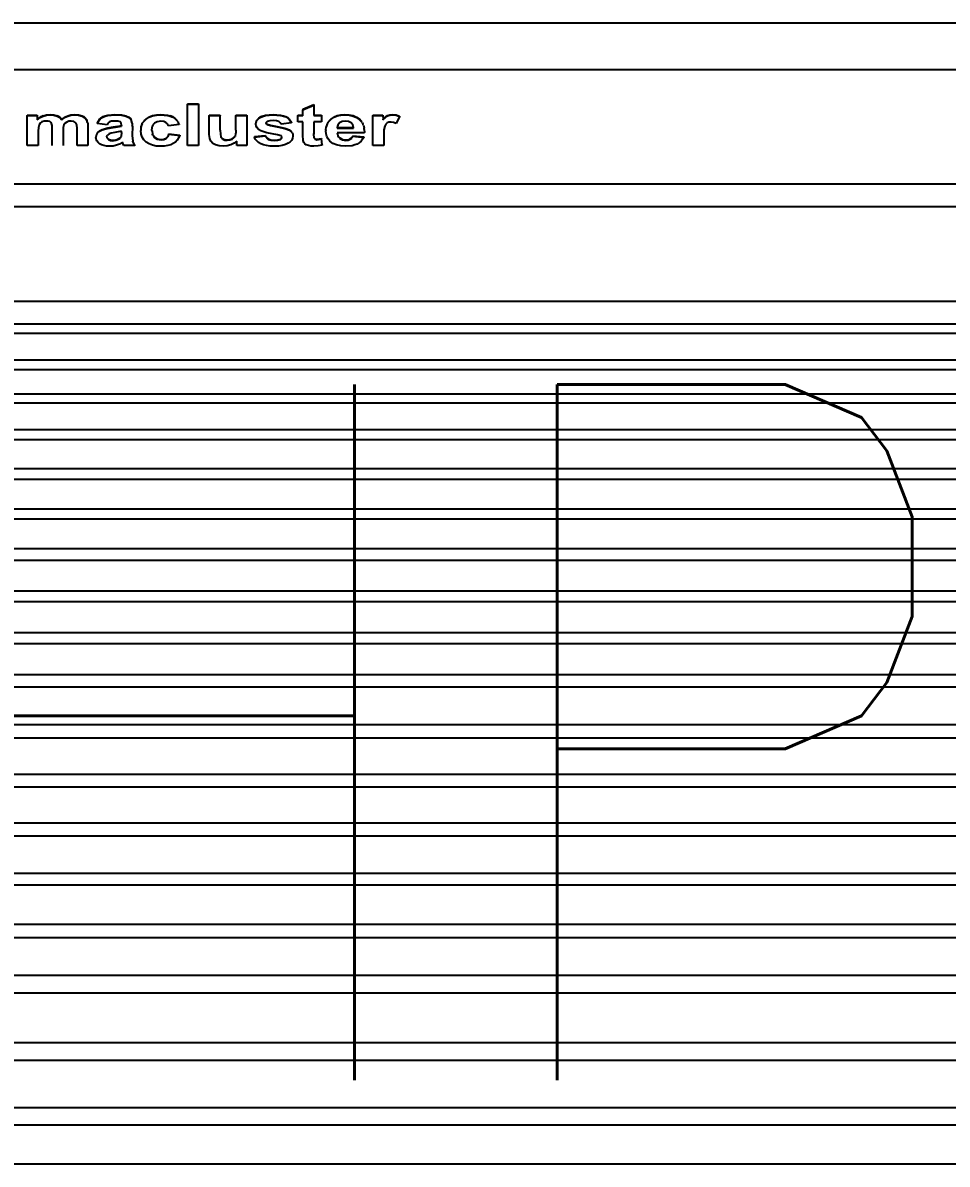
# Model space of a CAD drawing. Header units: inches. Extents: x -86493719 to 430035, y 21644 to 1519532.
# Drawn here: x 77482.8 to 77735.1, y 31572.7 to 31884.3 of the extents above; entities that cross this region are included whole.
import ezdxf

# ---------------------------------------------------------------- set-up
doc = ezdxf.new("R2010")
doc.units = ezdxf.units.IN
doc.header["$MEASUREMENT"] = 0
doc.layers.add('Edges', color=7, linetype='Continuous')
doc.styles.add('LAILA', font='romans.shx', dxfattribs={"width": 0.85})

# ---------------------------------------------------------------- blocks, each defined once
blk = doc.blocks.new('1.0HP AIR CONDITION')
at = {"layer": 'Edges'}
for p, q in [((-1478.9, 629.3), (409.01, 629.3)), ((-1478.9, 610.58), (409.01, 610.58)), ((-512.25, 596.76), (-507.86, 596.76)), ((-512.25, 596.76), (-512.25, 596.59)), ((-512.25, 596.59), (-507.86, 596.59)), ((-512.25, 579.96), (-512.25, 596.59)), ((-507.86, 596.76), (-507.86, 596.59)), ((-507.86, 596.59), (-507.86, 579.96)), ((-576.66, 592.17), (-572.61, 592.17)), ((-576.66, 592.17), (-576.66, 592.01)), ((-576.66, 592.01), (-572.61, 592.01)), ((-576.66, 579.96), (-576.66, 592.01)), ((-572.61, 592.17), (-572.61, 592.01)), ((-572.61, 592.01), (-572.61, 590.52)), ((-570.23, 591.96), (-571.47, 591.36)), ((-570.23, 591.96), (-568.89, 592.32)), ((-570.23, 591.8), (-568.89, 592.16)), ((-570.23, 591.96), (-570.23, 591.8)), ((-568.89, 592.32), (-567.44, 592.44)), ((-568.89, 592.32), (-568.89, 592.16)), ((-568.89, 592.16), (-567.44, 592.28)), ((-567.44, 592.44), (-565.95, 592.32)), ((-567.44, 592.44), (-567.44, 592.28)), ((-567.44, 592.28), (-565.95, 592.16)), ((-565.95, 592.32), (-564.67, 591.97)), ((-565.95, 592.32), (-565.95, 592.16)), ((-565.95, 592.16), (-564.67, 591.81)), ((-564.67, 591.97), (-564.67, 591.81)), ((-563.6, 591.37), (-564.67, 591.97)), ((-561.61, 591.37), (-560.39, 591.97)), ((-560.39, 591.97), (-559.08, 592.32)), ((-560.39, 591.81), (-559.08, 592.16)), ((-560.39, 591.97), (-560.39, 591.81)), ((-559.08, 592.32), (-557.68, 592.44)), ((-559.08, 592.32), (-559.08, 592.16)), ((-559.08, 592.16), (-557.68, 592.28)), ((-557.68, 592.44), (-555.99, 592.31)), ((-557.68, 592.44), (-557.68, 592.28)), ((-557.68, 592.28), (-555.99, 592.15)), ((-555.99, 592.31), (-554.59, 591.9)), ((-555.99, 592.31), (-555.99, 592.15)), ((-555.99, 592.15), (-554.59, 591.74)), ((-554.59, 591.9), (-554.59, 591.74)), ((-546.25, 591.6), (-545.33, 591.97)), ((-545.33, 591.97), (-544.21, 592.23)), ((-545.33, 591.81), (-544.21, 592.07)), ((-545.33, 591.97), (-545.33, 591.81)), ((-544.21, 592.23), (-541.38, 592.44)), ((-544.21, 592.07), (-541.38, 592.28)), ((-544.21, 592.23), (-544.21, 592.07)), ((-541.38, 592.44), (-538.81, 592.32)), ((-541.38, 592.28), (-538.81, 592.16)), ((-538.81, 592.32), (-537, 591.94)), ((-538.81, 592.16), (-537, 591.78)), ((-537, 591.94), (-537, 591.78)), ((-537, 591.94), (-535.78, 591.36)), ((-527.67, 591.51), (-526.3, 592.03)), ((-526.3, 592.03), (-524.73, 592.34)), ((-526.3, 591.87), (-524.73, 592.18)), ((-526.3, 592.03), (-526.3, 591.87)), ((-524.73, 592.34), (-522.98, 592.44)), ((-524.73, 592.34), (-524.73, 592.18)), ((-524.73, 592.18), (-522.98, 592.28)), ((-522.98, 592.44), (-521.54, 592.38)), ((-522.98, 592.44), (-522.98, 592.28)), ((-522.98, 592.28), (-521.54, 592.22)), ((-521.54, 592.38), (-520.26, 592.21)), ((-521.54, 592.38), (-521.54, 592.22)), ((-521.54, 592.22), (-520.26, 592.05)), ((-520.26, 592.21), (-519.13, 591.91)), ((-520.26, 592.21), (-520.26, 592.05)), ((-520.26, 592.05), (-519.13, 591.75)), ((-519.13, 591.91), (-519.13, 591.75)), ((-518.16, 591.5), (-519.13, 591.91)), ((-503.45, 592.17), (-499.06, 592.17)), ((-503.45, 592.17), (-503.45, 592.01)), ((-503.45, 592.01), (-499.06, 592.01)), ((-503.45, 584.38), (-503.45, 592.01)), ((-499.06, 592.17), (-499.06, 592.01)), ((-499.06, 586.47), (-499.06, 592.01)), ((-492.75, 592.17), (-488.35, 592.17)), ((-492.75, 592.17), (-492.75, 592.01)), ((-492.75, 592.01), (-488.35, 592.01)), ((-492.75, 586.93), (-492.75, 592.01)), ((-488.35, 592.17), (-488.35, 592.01)), ((-488.35, 592.01), (-488.35, 579.96)), ((-482.07, 591.84), (-480.87, 592.18)), ((-482.07, 591.68), (-480.87, 592.02)), ((-480.87, 592.18), (-479.43, 592.38)), ((-480.87, 592.02), (-479.43, 592.22)), ((-480.87, 592.18), (-480.87, 592.02)), ((-479.43, 592.38), (-477.75, 592.44)), ((-479.43, 592.38), (-479.43, 592.22)), ((-479.43, 592.22), (-477.75, 592.28)), ((-477.75, 592.44), (-474.78, 592.24)), ((-477.75, 592.28), (-474.78, 592.08)), ((-474.78, 592.24), (-473.63, 591.99)), ((-474.78, 592.08), (-473.63, 591.83)), ((-473.63, 591.99), (-472.69, 591.64)), ((-473.63, 591.99), (-473.63, 591.83)), ((-467.81, 592.17), (-465.8, 592.17)), ((-467.81, 592.17), (-467.81, 592.01)), ((-467.81, 592.01), (-465.8, 592.01)), ((-467.81, 589.47), (-467.81, 592.01)), ((-465.8, 594.56), (-461.39, 596.43)), ((-465.8, 594.4), (-461.39, 596.27)), ((-465.8, 594.56), (-465.8, 594.4)), ((-465.8, 592.17), (-465.8, 594.4)), ((-465.8, 592.17), (-465.8, 592.01)), ((-461.39, 596.43), (-461.39, 596.27)), ((-461.39, 596.27), (-461.39, 592.17)), ((-461.39, 592.17), (-458.39, 592.17)), ((-461.39, 592.17), (-461.39, 592.01)), ((-461.39, 592.01), (-458.39, 592.01)), ((-458.39, 592.17), (-458.39, 592.01)), ((-458.39, 592.01), (-458.39, 589.47)), ((-453.33, 591.48), (-452.02, 592.02)), ((-452.02, 592.02), (-450.58, 592.34)), ((-452.02, 591.86), (-450.58, 592.18)), ((-452.02, 592.02), (-452.02, 591.86)), ((-450.58, 592.34), (-449.01, 592.44)), ((-450.58, 592.34), (-450.58, 592.18)), ((-450.58, 592.18), (-449.01, 592.28)), ((-449.01, 592.44), (-447.25, 592.33)), ((-449.01, 592.44), (-449.01, 592.28)), ((-449.01, 592.28), (-447.25, 592.17)), ((-447.25, 592.33), (-445.69, 592)), ((-447.25, 592.33), (-447.25, 592.17)), ((-447.25, 592.17), (-445.69, 591.84)), ((-445.69, 592), (-445.69, 591.84)), ((-445.69, 592), (-444.33, 591.44)), ((-437.72, 592.17), (-433.64, 592.17)), ((-437.72, 592.17), (-437.72, 592.01)), ((-437.72, 592.01), (-433.64, 592.01)), ((-437.72, 579.96), (-437.72, 592.01)), ((-433.64, 592.17), (-433.64, 592.01)), ((-433.64, 592.01), (-433.54, 590.56)), ((-432.65, 591.46), (-431.76, 592.06)), ((-432.65, 591.3), (-431.76, 591.9)), ((-431.76, 592.06), (-430.86, 592.35)), ((-431.76, 591.9), (-430.86, 592.19)), ((-431.76, 592.06), (-431.76, 591.9)), ((-430.86, 592.35), (-429.86, 592.44)), ((-430.86, 592.35), (-430.86, 592.19)), ((-430.86, 592.19), (-429.86, 592.28)), ((-429.86, 592.44), (-428.38, 592.29)), ((-429.86, 592.44), (-429.86, 592.28)), ((-429.86, 592.28), (-428.38, 592.13)), ((-428.38, 592.29), (-426.97, 591.84)), ((-428.38, 592.29), (-428.38, 592.13)), ((-428.38, 592.13), (-426.97, 591.68)), ((-572.61, 590.36), (-571.47, 591.2)), ((-572.61, 590.52), (-572.39, 590.69)), ((-572.61, 590.52), (-572.61, 590.36)), ((-571.47, 591.36), (-572.39, 590.69)), ((-572.18, 587.3), (-572.27, 585.81)), ((-571.91, 588.3), (-572.18, 587.3)), ((-571.45, 588.96), (-571.91, 588.3)), ((-571.47, 591.2), (-570.23, 591.8)), ((-571.47, 591.36), (-571.47, 591.2)), ((-570.75, 589.45), (-571.45, 588.96)), ((-569.89, 589.74), (-570.75, 589.45)), ((-568.92, 589.84), (-569.89, 589.74)), ((-568.17, 589.78), (-568.92, 589.84)), ((-567.58, 589.59), (-568.17, 589.78)), ((-567.16, 589.28), (-567.58, 589.59)), ((-566.86, 588.83), (-567.16, 589.28)), ((-566.68, 588.01), (-566.86, 588.83)), ((-566.62, 586.56), (-566.68, 588.01)), ((-564.67, 591.81), (-563.6, 591.21)), ((-563.6, 591.37), (-563.6, 591.21)), ((-563.6, 591.37), (-562.75, 590.53)), ((-563.6, 591.21), (-562.75, 590.36)), ((-562.75, 590.36), (-561.61, 591.21)), ((-562.75, 590.53), (-562.51, 590.7)), ((-562.75, 590.53), (-562.75, 590.36)), ((-561.61, 591.37), (-562.51, 590.7)), ((-561.87, 588.24), (-562.14, 587.22)), ((-561.4, 588.93), (-561.87, 588.24)), ((-561.61, 591.21), (-560.39, 591.81)), ((-561.61, 591.37), (-561.61, 591.21)), ((-560.7, 589.43), (-561.4, 588.93)), ((-559.86, 589.74), (-560.7, 589.43)), ((-558.96, 589.84), (-559.86, 589.74)), ((-557.86, 589.67), (-558.96, 589.84)), ((-557.09, 589.16), (-557.86, 589.67)), ((-556.75, 588.32), (-557.09, 589.16)), ((-556.63, 586.85), (-556.75, 588.32)), ((-554.59, 591.74), (-553.48, 591.08)), ((-553.48, 591.24), (-554.17, 591.66)), ((-553.48, 591.24), (-553.48, 591.08)), ((-553.48, 591.24), (-552.7, 590.32)), ((-553.48, 591.08), (-552.7, 590.16)), ((-552.7, 590.32), (-552.7, 590.16)), ((-552.36, 589.31), (-552.7, 590.16)), ((-552.36, 589.31), (-552.36, 589.15)), ((-552.33, 588.98), (-552.36, 589.15)), ((-552.33, 588.98), (-552.24, 587.82)), ((-552.24, 587.82), (-552.24, 579.96)), ((-547.65, 590.54), (-548.57, 589.02)), ((-548.57, 589.02), (-547.65, 590.38)), ((-548.57, 589.02), (-548.57, 588.86)), ((-544.58, 588.33), (-548.57, 588.86)), ((-547.01, 591.13), (-547.65, 590.54)), ((-547.65, 590.38), (-547.01, 590.97)), ((-547.65, 590.54), (-547.65, 590.38)), ((-546.25, 591.6), (-547.01, 591.13)), ((-547.01, 590.97), (-546.25, 591.44)), ((-547.01, 591.13), (-547.01, 590.97)), ((-546.25, 591.44), (-545.33, 591.81)), ((-546.25, 591.6), (-546.25, 591.44)), ((-544.11, 589.05), (-544.58, 588.33)), ((-543.52, 589.51), (-544.11, 589.05)), ((-542.73, 589.76), (-543.52, 589.51)), ((-540.37, 587.61), (-542.97, 587.2)), ((-542.97, 587.04), (-540.37, 587.45)), ((-541.69, 589.84), (-542.73, 589.76)), ((-540.23, 589.75), (-541.69, 589.84)), ((-540.37, 587.61), (-538.7, 587.98)), ((-540.37, 587.45), (-538.7, 587.82)), ((-539.33, 589.45), (-540.23, 589.75)), ((-538.86, 588.93), (-539.33, 589.45)), ((-538.7, 588.14), (-538.86, 588.93)), ((-538.7, 587.98), (-538.7, 588.14)), ((-538.7, 587.98), (-538.7, 587.82)), ((-537, 591.78), (-535.78, 591.2)), ((-535.78, 591.36), (-535.78, 591.2)), ((-535.78, 591.36), (-534.98, 590.66)), ((-535.78, 591.2), (-534.98, 590.5)), ((-534.98, 590.66), (-534.98, 590.5)), ((-534.88, 590.43), (-534.98, 590.66)), ((-534.98, 590.5), (-534.88, 590.43)), ((-534.54, 589.55), (-534.88, 590.43)), ((-534.54, 589.39), (-534.54, 589.55)), ((-534.49, 589.03), (-534.54, 589.39)), ((-534.49, 589.03), (-534.41, 588.02)), ((-534.39, 587.76), (-534.43, 584.06)), ((-534.39, 587.76), (-534.41, 588.02)), ((-530.92, 587.31), (-531.03, 586.13)), ((-530.92, 587.31), (-530.89, 587.38)), ((-530.89, 587.52), (-530.82, 587.77)), ((-530.89, 587.52), (-530.89, 587.38)), ((-530.56, 588.55), (-530.82, 587.77)), ((-530.56, 588.55), (-530.49, 588.63)), ((-530.49, 588.77), (-530.39, 588.93)), ((-530.49, 588.77), (-530.49, 588.63)), ((-530.39, 588.93), (-530.3, 589.09)), ((-530.3, 589.09), (-529.81, 589.71)), ((-528.86, 590.78), (-529.81, 589.87)), ((-529.81, 589.71), (-528.86, 590.62)), ((-529.81, 589.87), (-529.81, 589.71)), ((-527.67, 591.51), (-528.86, 590.78)), ((-528.86, 590.62), (-527.67, 591.35)), ((-528.86, 590.78), (-528.86, 590.62)), ((-527.67, 591.35), (-526.3, 591.87)), ((-527.67, 591.51), (-527.67, 591.35)), ((-526.51, 586.2), (-526.27, 587.85)), ((-525.96, 588.47), (-526.27, 587.85)), ((-525.53, 588.95), (-525.96, 588.47)), ((-524.39, 589.57), (-525.53, 588.95)), ((-522.92, 589.77), (-524.39, 589.57)), ((-521.8, 589.66), (-522.92, 589.77)), ((-520.91, 589.3), (-521.8, 589.66)), ((-520.27, 588.71), (-520.91, 589.3)), ((-519.91, 587.88), (-520.27, 588.71)), ((-515.58, 588.45), (-519.91, 587.88)), ((-519.13, 591.75), (-518.16, 591.34)), ((-518.16, 591.5), (-518.16, 591.34)), ((-518.16, 591.5), (-517.32, 590.96)), ((-518.16, 591.34), (-517.32, 590.8)), ((-517.32, 590.96), (-517.32, 590.8)), ((-517.32, 590.96), (-516.62, 590.3)), ((-517.32, 590.8), (-516.62, 590.14)), ((-516.62, 590.3), (-516.62, 590.14)), ((-516.04, 589.52), (-516.62, 590.14)), ((-516.04, 589.52), (-516.04, 589.36)), ((-515.82, 589.08), (-516.04, 589.36)), ((-515.69, 588.81), (-515.82, 589.08)), ((-515.58, 588.6), (-515.69, 588.81)), ((-515.58, 588.6), (-515.58, 588.45)), ((-484.74, 588.71), (-484.72, 588.91)), ((-484.74, 588.71), (-484.74, 588.58)), ((-484.62, 587.76), (-484.74, 588.58)), ((-484.72, 588.91), (-484.68, 589.16)), ((-484.68, 589.16), (-484.64, 589.34)), ((-484.64, 589.5), (-484.32, 590.02)), ((-484.64, 589.5), (-484.64, 589.34)), ((-484.25, 587.04), (-484.62, 587.76)), ((-483.81, 590.78), (-484.32, 590.18)), ((-484.32, 590.02), (-483.78, 590.65)), ((-484.32, 590.18), (-484.32, 590.02)), ((-483.81, 590.78), (-483.56, 590.98)), ((-483.81, 590.78), (-483.78, 590.65)), ((-483.78, 590.65), (-483.04, 591.22)), ((-483.56, 590.98), (-483.04, 591.38)), ((-482.07, 591.84), (-483.04, 591.38)), ((-483.04, 591.22), (-482.07, 591.68)), ((-483.04, 591.38), (-483.04, 591.22)), ((-482.07, 591.84), (-482.07, 591.68)), ((-480.63, 589.07), (-480.66, 588.99)), ((-480.66, 588.99), (-480.58, 588.92)), ((-480.54, 589.35), (-480.63, 589.07)), ((-480.58, 588.92), (-480.63, 589.07)), ((-480.55, 588.84), (-480.58, 588.92)), ((-480.55, 588.84), (-480.55, 588.68)), ((-480.22, 588.57), (-480.55, 588.84)), ((-480.55, 588.68), (-480.22, 588.41)), ((-480.16, 589.64), (-480.54, 589.35)), ((-480.22, 588.57), (-480.22, 588.41)), ((-480.22, 588.57), (-478.9, 588.19)), ((-480.22, 588.41), (-478.9, 588.03)), ((-479.17, 589.9), (-480.16, 589.64)), ((-477.68, 589.99), (-479.17, 589.9)), ((-478.9, 588.19), (-476.12, 587.68)), ((-478.9, 588.03), (-476.12, 587.52)), ((-476.46, 589.9), (-477.68, 589.99)), ((-475.56, 589.62), (-476.46, 589.9)), ((-476.12, 587.68), (-473.14, 587.03)), ((-476.12, 587.52), (-473.14, 586.87)), ((-474.93, 589.16), (-475.56, 589.62)), ((-474.55, 588.54), (-474.93, 589.16)), ((-470.41, 589.09), (-474.55, 588.54)), ((-473.63, 591.83), (-472.69, 591.48)), ((-472.69, 591.64), (-472.69, 591.48)), ((-472.69, 591.64), (-471.93, 591.19)), ((-472.69, 591.48), (-471.93, 591.03)), ((-471.93, 591.19), (-471.93, 591.03)), ((-471.47, 590.79), (-471.93, 591.19)), ((-471.93, 591.03), (-471.29, 590.48)), ((-471.47, 590.79), (-471.29, 590.64)), ((-471.29, 590.64), (-471.29, 590.48)), ((-470.41, 589.25), (-471.29, 590.64)), ((-471.29, 590.48), (-470.41, 589.25)), ((-470.41, 589.25), (-470.41, 589.09)), ((-465.8, 589.47), (-467.81, 589.47)), ((-465.8, 584.21), (-465.8, 589.47)), ((-458.39, 589.47), (-461.39, 589.47)), ((-461.39, 589.47), (-461.39, 584.77)), ((-456.59, 586.32), (-456.48, 587.31)), ((-456.49, 587.38), (-456.48, 587.47)), ((-456.48, 587.31), (-456.49, 587.38)), ((-456.08, 588.73), (-456.48, 587.47)), ((-456.48, 587.47), (-456.48, 587.31)), ((-455.76, 589.24), (-456.08, 588.73)), ((-455.76, 589.24), (-455.41, 589.66)), ((-454.46, 590.75), (-455.41, 589.82)), ((-455.41, 589.66), (-454.46, 590.59)), ((-455.41, 589.82), (-455.41, 589.66)), ((-453.33, 591.48), (-454.46, 590.75)), ((-454.46, 590.59), (-453.31, 591.33)), ((-454.46, 590.75), (-454.46, 590.59)), ((-453.33, 591.48), (-453.31, 591.33)), ((-453.31, 591.33), (-452.02, 591.86)), ((-451.82, 588.19), (-452.01, 587.18)), ((-451.12, 589.08), (-451.82, 588.19)), ((-450.05, 589.65), (-451.12, 589.08)), ((-448.74, 589.84), (-450.05, 589.65)), ((-447.5, 589.66), (-448.74, 589.84)), ((-446.46, 589.12), (-447.5, 589.66)), ((-445.74, 588.24), (-446.46, 589.12)), ((-445.51, 587.18), (-445.74, 588.24)), ((-445.69, 591.84), (-444.33, 591.28)), ((-444.33, 591.44), (-444.33, 591.28)), ((-444.33, 591.44), (-443.16, 590.67)), ((-444.33, 591.28), (-443.16, 590.51)), ((-443.16, 590.67), (-443.16, 590.51)), ((-442.23, 589.66), (-443.16, 590.67)), ((-443.16, 590.51), (-442.23, 589.5)), ((-442.23, 589.66), (-442.23, 589.5)), ((-442.03, 589.28), (-442.23, 589.5)), ((-442.03, 589.28), (-441.68, 588.62)), ((-441.57, 588.38), (-441.68, 588.62)), ((-441.58, 588.26), (-441.57, 588.38)), ((-441.51, 588.14), (-441.58, 588.26)), ((-441.51, 588.14), (-441.21, 586.94)), ((-433.64, 590.3), (-432.65, 591.3)), ((-433.64, 590.46), (-433.54, 590.56)), ((-433.64, 590.46), (-433.64, 590.3)), ((-432.65, 591.46), (-433.54, 590.56)), ((-432.96, 587.72), (-433.24, 586.23)), ((-432.52, 588.54), (-432.96, 587.72)), ((-432.65, 591.46), (-432.65, 591.3)), ((-431.95, 589.05), (-432.52, 588.54)), ((-431.24, 589.33), (-431.95, 589.05)), ((-430.39, 589.42), (-431.24, 589.33)), ((-429.4, 589.29), (-430.39, 589.42)), ((-428.33, 588.9), (-429.4, 589.29)), ((-426.97, 591.68), (-428.33, 588.9)), ((-426.97, 591.84), (-426.97, 591.68)), ((-572.27, 585.81), (-572.27, 579.96)), ((-566.62, 579.96), (-566.62, 586.56)), ((-562.14, 587.22), (-562.23, 585.75)), ((-562.23, 585.75), (-562.23, 579.96)), ((-556.63, 579.96), (-556.63, 586.85)), ((-548.85, 584.38), (-549.02, 583.41)), ((-549.02, 583.41), (-549.02, 583.25)), ((-548.93, 582.51), (-549.02, 583.25)), ((-548.48, 585.01), (-548.85, 584.38)), ((-548.48, 585.01), (-548.35, 585.07)), ((-547.54, 585.94), (-548.35, 585.23)), ((-548.35, 585.07), (-547.54, 585.78)), ((-548.35, 585.23), (-548.35, 585.07)), ((-547.54, 585.94), (-546.47, 586.46)), ((-547.54, 585.78), (-546.47, 586.3)), ((-547.54, 585.94), (-547.54, 585.78)), ((-546.47, 586.46), (-544.99, 586.86)), ((-546.47, 586.3), (-544.99, 586.7)), ((-546.47, 586.46), (-546.47, 586.3)), ((-542.97, 587.2), (-544.99, 586.86)), ((-544.99, 586.7), (-542.97, 587.04)), ((-544.99, 586.86), (-544.99, 586.7)), ((-544.63, 583.58), (-544.41, 584.2)), ((-544.46, 583.12), (-544.63, 583.58)), ((-543.94, 582.58), (-544.46, 583.12)), ((-544.46, 583.12), (-544.46, 582.95)), ((-544.46, 582.95), (-543.94, 582.42)), ((-543.77, 584.7), (-544.41, 584.2)), ((-542.89, 584.98), (-543.77, 584.7)), ((-541.38, 585.26), (-542.89, 584.98)), ((-538.7, 585.75), (-541.38, 585.26)), ((-539.92, 582.66), (-539.26, 583.14)), ((-539.92, 582.5), (-539.26, 582.98)), ((-539.26, 583.14), (-538.88, 583.56)), ((-539.26, 583.14), (-539.26, 582.98)), ((-538.7, 585.27), (-538.88, 583.72)), ((-538.88, 583.72), (-538.88, 583.56)), ((-538.7, 585.27), (-538.7, 585.75)), ((-534.43, 584.06), (-534.23, 581.74)), ((-531.03, 586.13), (-531.03, 585.97)), ((-530.89, 584.58), (-531.03, 585.97)), ((-530.49, 583.34), (-530.89, 584.58)), ((-529.81, 582.27), (-530.49, 583.34)), ((-526.45, 585.89), (-526.51, 586.2)), ((-526.45, 585.89), (-526.26, 584.53)), ((-526.26, 584.39), (-526.26, 584.53)), ((-526.1, 584.18), (-526.26, 584.53)), ((-526.26, 584.39), (-526.1, 584.18)), ((-526.1, 584.18), (-525.95, 583.85)), ((-525.52, 583.33), (-525.95, 583.85)), ((-525.95, 583.85), (-525.95, 583.69)), ((-525.95, 583.69), (-525.52, 583.17)), ((-525.52, 583.33), (-524.36, 582.67)), ((-525.52, 583.33), (-525.52, 583.17)), ((-525.52, 583.17), (-524.36, 582.51)), ((-521.72, 582.57), (-520.81, 582.96)), ((-521.72, 582.41), (-520.81, 582.8)), ((-520.81, 582.96), (-520.13, 583.66)), ((-520.81, 582.8), (-520.13, 583.5)), ((-520.81, 582.96), (-520.81, 582.8)), ((-519.8, 584.44), (-520.13, 583.66)), ((-520.13, 583.66), (-520.13, 583.5)), ((-519.8, 584.44), (-519.68, 584.58)), ((-519.7, 584.68), (-519.68, 584.74)), ((-519.68, 584.58), (-519.7, 584.68)), ((-519.68, 584.74), (-519.68, 584.58)), ((-519.68, 584.74), (-515.37, 584.2)), ((-519.68, 584.58), (-515.37, 584.04)), ((-515.78, 583.03), (-516.35, 582.15)), ((-515.37, 584.04), (-515.78, 583.03)), ((-515.37, 584.2), (-515.37, 584.04)), ((-503.31, 582.87), (-503.45, 584.38)), ((-502.86, 581.72), (-503.31, 582.87)), ((-499.05, 586.16), (-499.06, 586.47)), ((-499.05, 586.16), (-499, 584.58)), ((-499, 584.58), (-498.82, 583.52)), ((-498.82, 583.52), (-498.82, 583.36)), ((-498.48, 583), (-498.82, 583.36)), ((-498.48, 583), (-497.94, 582.61)), ((-498.48, 583), (-498.48, 582.84)), ((-498.48, 582.84), (-497.94, 582.45)), ((-495.24, 582.39), (-494.29, 582.72)), ((-494.29, 582.72), (-493.54, 583.23)), ((-494.29, 582.56), (-493.54, 583.07)), ((-494.29, 582.72), (-494.29, 582.56)), ((-493.54, 583.23), (-493.07, 583.68)), ((-493.54, 583.23), (-493.54, 583.07)), ((-492.9, 584.65), (-493.07, 583.84)), ((-493.07, 583.84), (-493.07, 583.68)), ((-492.9, 584.65), (-492.85, 584.88)), ((-492.9, 584.65), (-492.83, 584.82)), ((-492.85, 584.88), (-492.83, 584.98)), ((-492.83, 584.82), (-492.85, 584.88)), ((-492.78, 586.1), (-492.83, 584.98)), ((-492.78, 586.1), (-492.75, 586.93)), ((-485.35, 583.56), (-480.94, 584.05)), ((-485.35, 583.4), (-480.94, 583.89)), ((-485.35, 583.56), (-485.35, 583.4)), ((-484.96, 582.59), (-485.35, 583.4)), ((-483.63, 586.41), (-484.25, 587.04)), ((-482.77, 585.87), (-483.63, 586.41)), ((-480.38, 585.13), (-482.77, 585.87)), ((-480.94, 584.05), (-480.94, 583.89)), ((-480.52, 583.23), (-480.94, 583.89)), ((-480.52, 583.23), (-479.8, 582.63)), ((-480.52, 583.23), (-480.52, 583.07)), ((-480.52, 583.07), (-479.8, 582.47)), ((-476.03, 584.32), (-480.38, 585.13)), ((-474.57, 583.9), (-476.03, 584.32)), ((-474.83, 582.6), (-474.4, 582.98)), ((-474.83, 582.44), (-474.4, 582.82)), ((-474.33, 583.63), (-474.57, 583.9)), ((-474.4, 582.98), (-474.25, 583.3)), ((-474.4, 582.98), (-474.4, 582.82)), ((-474.25, 583.3), (-474.33, 583.63)), ((-473.14, 587.03), (-471.23, 586.26)), ((-473.14, 586.87), (-471.22, 586.1)), ((-471.23, 586.26), (-471.22, 586.1)), ((-471.23, 586.26), (-471.06, 586.13)), ((-471.22, 586.1), (-470.62, 585.63)), ((-471.06, 586.13), (-470.86, 585.98)), ((-470.86, 585.98), (-470.61, 585.78)), ((-470.61, 585.78), (-470.62, 585.63)), ((-470.43, 585.55), (-470.62, 585.63)), ((-470.19, 585.24), (-470.43, 585.55)), ((-469.96, 582.93), (-470.32, 582.19)), ((-470.11, 585.05), (-470.19, 585.24)), ((-470.19, 585.24), (-470.19, 585.08)), ((-470.19, 585.08), (-470.11, 585.05)), ((-470.11, 585.05), (-469.93, 584.61)), ((-469.84, 583.73), (-469.96, 582.93)), ((-469.93, 584.61), (-469.84, 583.89)), ((-469.84, 583.89), (-469.84, 583.73)), ((-465.66, 581.97), (-465.8, 584.21)), ((-461.38, 584.7), (-461.39, 584.77)), ((-461.39, 584.77), (-461.39, 584.61)), ((-461.38, 584.7), (-461.39, 584.61)), ((-461.39, 584.61), (-461.38, 584.55)), ((-461.3, 583.05), (-461.38, 584.55)), ((-460.91, 582.65), (-461.3, 583.05)), ((-461.3, 583.05), (-461.3, 582.89)), ((-461.3, 582.89), (-460.91, 582.49)), ((-460.17, 582.49), (-458.4, 582.8)), ((-458.4, 582.8), (-458.4, 582.64)), ((-456.59, 586.32), (-456.62, 586.05)), ((-456.62, 585.89), (-456.62, 586.05)), ((-456.52, 584.69), (-456.62, 585.89)), ((-456.21, 583.6), (-456.52, 584.69)), ((-455.7, 582.62), (-456.21, 583.6)), ((-441.11, 585.07), (-452.08, 585.07)), ((-452.08, 585.07), (-451.83, 583.96)), ((-452.01, 587.18), (-452.04, 587.02)), ((-452.04, 587.02), (-445.47, 587.02)), ((-452.01, 587.18), (-445.51, 587.18)), ((-451.83, 583.96), (-451.83, 583.8)), ((-451.05, 583.02), (-451.83, 583.8)), ((-451.05, 583.02), (-449.91, 582.43)), ((-451.05, 583.02), (-451.05, 582.86)), ((-451.05, 582.86), (-449.91, 582.27)), ((-446.79, 582.64), (-446.17, 583.17)), ((-446.79, 582.48), (-446.17, 583.01)), ((-446.17, 583.17), (-445.72, 583.79)), ((-446.17, 583.17), (-446.17, 583.01)), ((-445.72, 583.95), (-441.35, 583.42)), ((-445.72, 583.95), (-445.72, 583.79)), ((-445.72, 583.79), (-441.35, 583.26)), ((-445.47, 587.02), (-445.51, 587.18)), ((-441.35, 583.26), (-442.44, 581.72)), ((-441.35, 583.42), (-441.35, 583.26)), ((-441.21, 586.78), (-441.21, 586.94)), ((-441.18, 586.41), (-441.21, 586.78)), ((-441.18, 586.41), (-441.11, 585.23)), ((-441.11, 585.07), (-441.11, 585.23)), ((-433.24, 586.23), (-433.33, 583.68)), ((-433.33, 583.68), (-433.33, 579.96)), ((-572.27, 579.96), (-576.66, 579.96)), ((-552.24, 579.96), (-556.63, 579.96)), ((-548.65, 581.84), (-548.93, 582.51)), ((-548.19, 581.24), (-548.65, 581.84)), ((-547.54, 580.7), (-548.19, 581.24)), ((-546.74, 580.25), (-547.54, 580.7)), ((-545.8, 579.94), (-546.74, 580.25)), ((-544.72, 579.75), (-545.8, 579.94)), ((-543.5, 579.69), (-544.72, 579.75)), ((-543.94, 582.58), (-543.16, 582.22)), ((-543.94, 582.58), (-543.94, 582.42)), ((-543.94, 582.42), (-543.16, 582.06)), ((-542.09, 579.79), (-543.5, 579.69)), ((-543.16, 582.22), (-542.19, 582.09)), ((-543.16, 582.22), (-543.16, 582.06)), ((-543.16, 582.06), (-542.19, 581.93)), ((-542.19, 582.09), (-541.03, 582.24)), ((-542.19, 582.09), (-542.19, 581.93)), ((-542.19, 581.93), (-541.03, 582.08)), ((-540.77, 580.08), (-542.09, 579.79)), ((-541.03, 582.24), (-539.92, 582.66)), ((-541.03, 582.08), (-539.92, 582.5)), ((-541.03, 582.24), (-541.03, 582.08)), ((-539.52, 580.58), (-540.77, 580.08)), ((-539.92, 582.66), (-539.92, 582.5)), ((-538.36, 581.28), (-539.52, 580.58)), ((-538.2, 580.9), (-538.36, 581.28)), ((-537.78, 579.96), (-538.2, 580.9)), ((-533.44, 579.96), (-537.78, 579.96)), ((-534.23, 581.58), (-534.23, 581.74)), ((-533.44, 580.12), (-534.23, 581.58)), ((-533.44, 580.12), (-533.44, 579.96)), ((-528.86, 581.35), (-529.81, 582.27)), ((-527.69, 580.63), (-528.86, 581.35)), ((-526.33, 580.1), (-527.69, 580.63)), ((-524.79, 579.79), (-526.33, 580.1)), ((-523.06, 579.69), (-524.79, 579.79)), ((-524.36, 582.67), (-522.85, 582.45)), ((-524.36, 582.67), (-524.36, 582.51)), ((-524.36, 582.51), (-522.85, 582.29)), ((-521.54, 579.76), (-523.06, 579.69)), ((-522.85, 582.45), (-521.72, 582.57)), ((-522.85, 582.45), (-522.85, 582.29)), ((-522.85, 582.29), (-521.72, 582.41)), ((-521.72, 582.57), (-521.72, 582.41)), ((-520.18, 579.96), (-521.54, 579.76)), ((-518.98, 580.31), (-520.18, 579.96)), ((-517.94, 580.79), (-518.98, 580.31)), ((-517.07, 581.4), (-517.94, 580.79)), ((-516.35, 582.15), (-517.07, 581.4)), ((-507.86, 579.96), (-512.25, 579.96)), ((-502.08, 580.86), (-502.86, 581.72)), ((-500.94, 580.22), (-502.08, 580.86)), ((-499.52, 579.82), (-500.94, 580.22)), ((-497.94, 579.69), (-499.52, 579.82)), ((-497.94, 582.61), (-497.21, 582.36)), ((-497.94, 582.61), (-497.94, 582.45)), ((-497.94, 582.45), (-497.21, 582.2)), ((-496.34, 579.83), (-497.94, 579.69)), ((-497.21, 582.36), (-496.31, 582.28)), ((-497.21, 582.36), (-497.21, 582.2)), ((-497.21, 582.2), (-496.31, 582.12)), ((-494.82, 580.24), (-496.34, 579.83)), ((-496.31, 582.28), (-495.24, 582.39)), ((-496.31, 582.28), (-496.31, 582.12)), ((-496.31, 582.12), (-495.24, 582.23)), ((-495.24, 582.23), (-494.29, 582.56)), ((-495.24, 582.39), (-495.24, 582.23)), ((-493.48, 580.9), (-494.82, 580.24)), ((-492.43, 581.76), (-493.48, 580.9)), ((-492.43, 579.96), (-492.43, 581.76)), ((-488.35, 579.96), (-492.43, 579.96)), ((-484.4, 581.86), (-484.96, 582.59)), ((-483.67, 581.23), (-484.4, 581.86)), ((-482.76, 580.69), (-483.67, 581.23)), ((-481.69, 580.25), (-482.76, 580.69)), ((-480.43, 579.94), (-481.69, 580.25)), ((-479, 579.75), (-480.43, 579.94)), ((-479.8, 582.63), (-478.77, 582.27)), ((-479.8, 582.63), (-479.8, 582.47)), ((-479.8, 582.47), (-478.77, 582.11)), ((-477.39, 579.69), (-479, 579.75)), ((-478.77, 582.27), (-477.39, 582.15)), ((-478.77, 582.27), (-478.77, 582.11)), ((-478.77, 582.11), (-477.39, 581.99)), ((-477.39, 582.15), (-475.9, 582.26)), ((-477.39, 582.15), (-477.39, 581.99)), ((-477.39, 581.99), (-475.9, 582.1)), ((-475.64, 579.76), (-477.39, 579.69)), ((-475.9, 582.26), (-474.83, 582.6)), ((-475.9, 582.1), (-474.83, 582.44)), ((-475.9, 582.26), (-475.9, 582.1)), ((-474.12, 579.98), (-475.64, 579.76)), ((-474.83, 582.6), (-474.83, 582.44)), ((-472.82, 580.36), (-474.12, 579.98)), ((-471.75, 580.88), (-472.82, 580.36)), ((-470.92, 581.5), (-471.75, 580.88)), ((-470.32, 582.19), (-470.92, 581.5)), ((-465.41, 581.27), (-465.66, 581.97)), ((-465.04, 580.73), (-465.41, 581.27)), ((-464.47, 580.31), (-465.04, 580.73)), ((-463.64, 579.98), (-464.47, 580.31)), ((-462.63, 579.76), (-463.64, 579.98)), ((-461.5, 579.69), (-462.63, 579.76)), ((-459.66, 579.81), (-461.5, 579.69)), ((-460.91, 582.65), (-460.17, 582.49)), ((-460.91, 582.65), (-460.91, 582.49)), ((-460.91, 582.49), (-460.17, 582.33)), ((-460.17, 582.33), (-458.4, 582.64)), ((-460.17, 582.49), (-460.17, 582.33)), ((-458.03, 580.16), (-459.66, 579.81)), ((-458.03, 580.32), (-458.4, 582.64)), ((-458.03, 580.32), (-458.03, 580.16)), ((-454.98, 581.74), (-455.7, 582.62)), ((-453.8, 580.84), (-454.98, 581.74)), ((-452.34, 580.2), (-453.8, 580.84)), ((-450.59, 579.82), (-452.34, 580.2)), ((-448.57, 579.69), (-450.59, 579.82)), ((-449.91, 582.43), (-448.52, 582.23)), ((-449.91, 582.43), (-449.91, 582.27)), ((-449.91, 582.27), (-448.52, 582.07)), ((-446.06, 579.92), (-448.57, 579.69)), ((-448.52, 582.23), (-447.57, 582.33)), ((-448.52, 582.23), (-448.52, 582.07)), ((-448.52, 582.07), (-447.57, 582.17)), ((-447.57, 582.33), (-446.79, 582.64)), ((-447.57, 582.17), (-446.79, 582.48)), ((-447.57, 582.33), (-447.57, 582.17)), ((-446.79, 582.64), (-446.79, 582.48)), ((-444.98, 580.2), (-446.06, 579.92)), ((-444.01, 580.6), (-444.98, 580.2)), ((-443.16, 581.11), (-444.01, 580.6)), ((-442.44, 581.72), (-443.16, 581.11)), ((-433.33, 579.96), (-437.72, 579.96)), ((-1478.9, 564.61), (409.01, 564.61)), ((409.01, 555.32), (-1478.9, 555.32)), ((409.01, 517.29), (-1478.9, 517.29)), ((409.01, 508.18), (-1478.9, 508.18)), ((409.01, 504.48), (-1478.9, 504.48)), ((409.01, 493.67), (-1478.9, 493.67)), ((409.01, 489.83), (-1478.9, 489.83)), ((409.01, 480.01), (-1478.9, 480.01)), ((409.01, 476.45), (-1478.9, 476.45)), ((409.01, 465.67), (-1478.9, 465.67)), ((409.01, 461.74), (-1478.9, 461.74)), ((409.01, 450.06), (-1478.9, 450.06)), ((409.01, 445.73), (-1478.9, 445.73)), ((409.01, 433.8), (-1478.9, 433.8)), ((409.01, 429.72), (-1478.9, 429.72)), ((409.01, 417.85), (-1478.9, 417.85)), ((409.01, 413.17), (-1478.9, 413.17)), ((409.01, 400.89), (-1478.9, 400.89)), ((409.01, 396.52), (-1478.9, 396.52)), ((409.01, 384.11), (-1478.9, 384.11)), ((409.01, 379.7), (-1478.9, 379.7)), ((409.01, 367.23), (-1478.9, 367.23)), ((409.01, 362.23), (-1478.9, 362.23)), ((409.01, 347.12), (-1478.9, 347.12)), ((409.01, 341.78), (-1478.9, 341.78)), ((409.01, 327.16), (-1478.9, 327.16)), ((409.01, 322.01), (-1478.9, 322.01)), ((409.01, 307.53), (-1478.9, 307.53)), ((409.01, 302.38), (-1478.9, 302.38)), ((409.01, 287.34), (-1478.9, 287.34)), ((409.01, 282.62), (-1478.9, 282.62)), ((409.01, 266.91), (-1478.9, 266.91)), ((409.01, 261.48), (-1478.9, 261.48)), ((409.01, 246.39), (-1478.9, 246.39)), ((409.01, 239.24), (-1478.9, 239.24)), ((409.01, 219.24), (-1478.9, 219.24)), ((409.01, 212.2), (-1478.9, 212.2)), ((409.01, 193.14), (-1478.9, 193.14)), ((409.01, 186.12), (-1478.9, 186.12)), ((409.01, 170.49), (-1478.9, 170.49))]:
    blk.add_line(p, q, dxfattribs=at)
at = {"insert": (-832.36, 483.96), "char_height": 279.727, "width": 2738.7848, "attachment_point": 1, "style": 'LAILA'}
blk.add_mtext('1HP', dxfattribs=at)

msp = doc.modelspace()

# ---------------------------------------------------------------- block references
at = {"xscale": 0.6790501703158356, "yscale": 0.6790501703158356, "zscale": 0.6790501703158356}
msp.add_blockref('1.0HP AIR CONDITION', (77875.56, 31456.93), dxfattribs=at)

doc.saveas('drawing.dxf')
